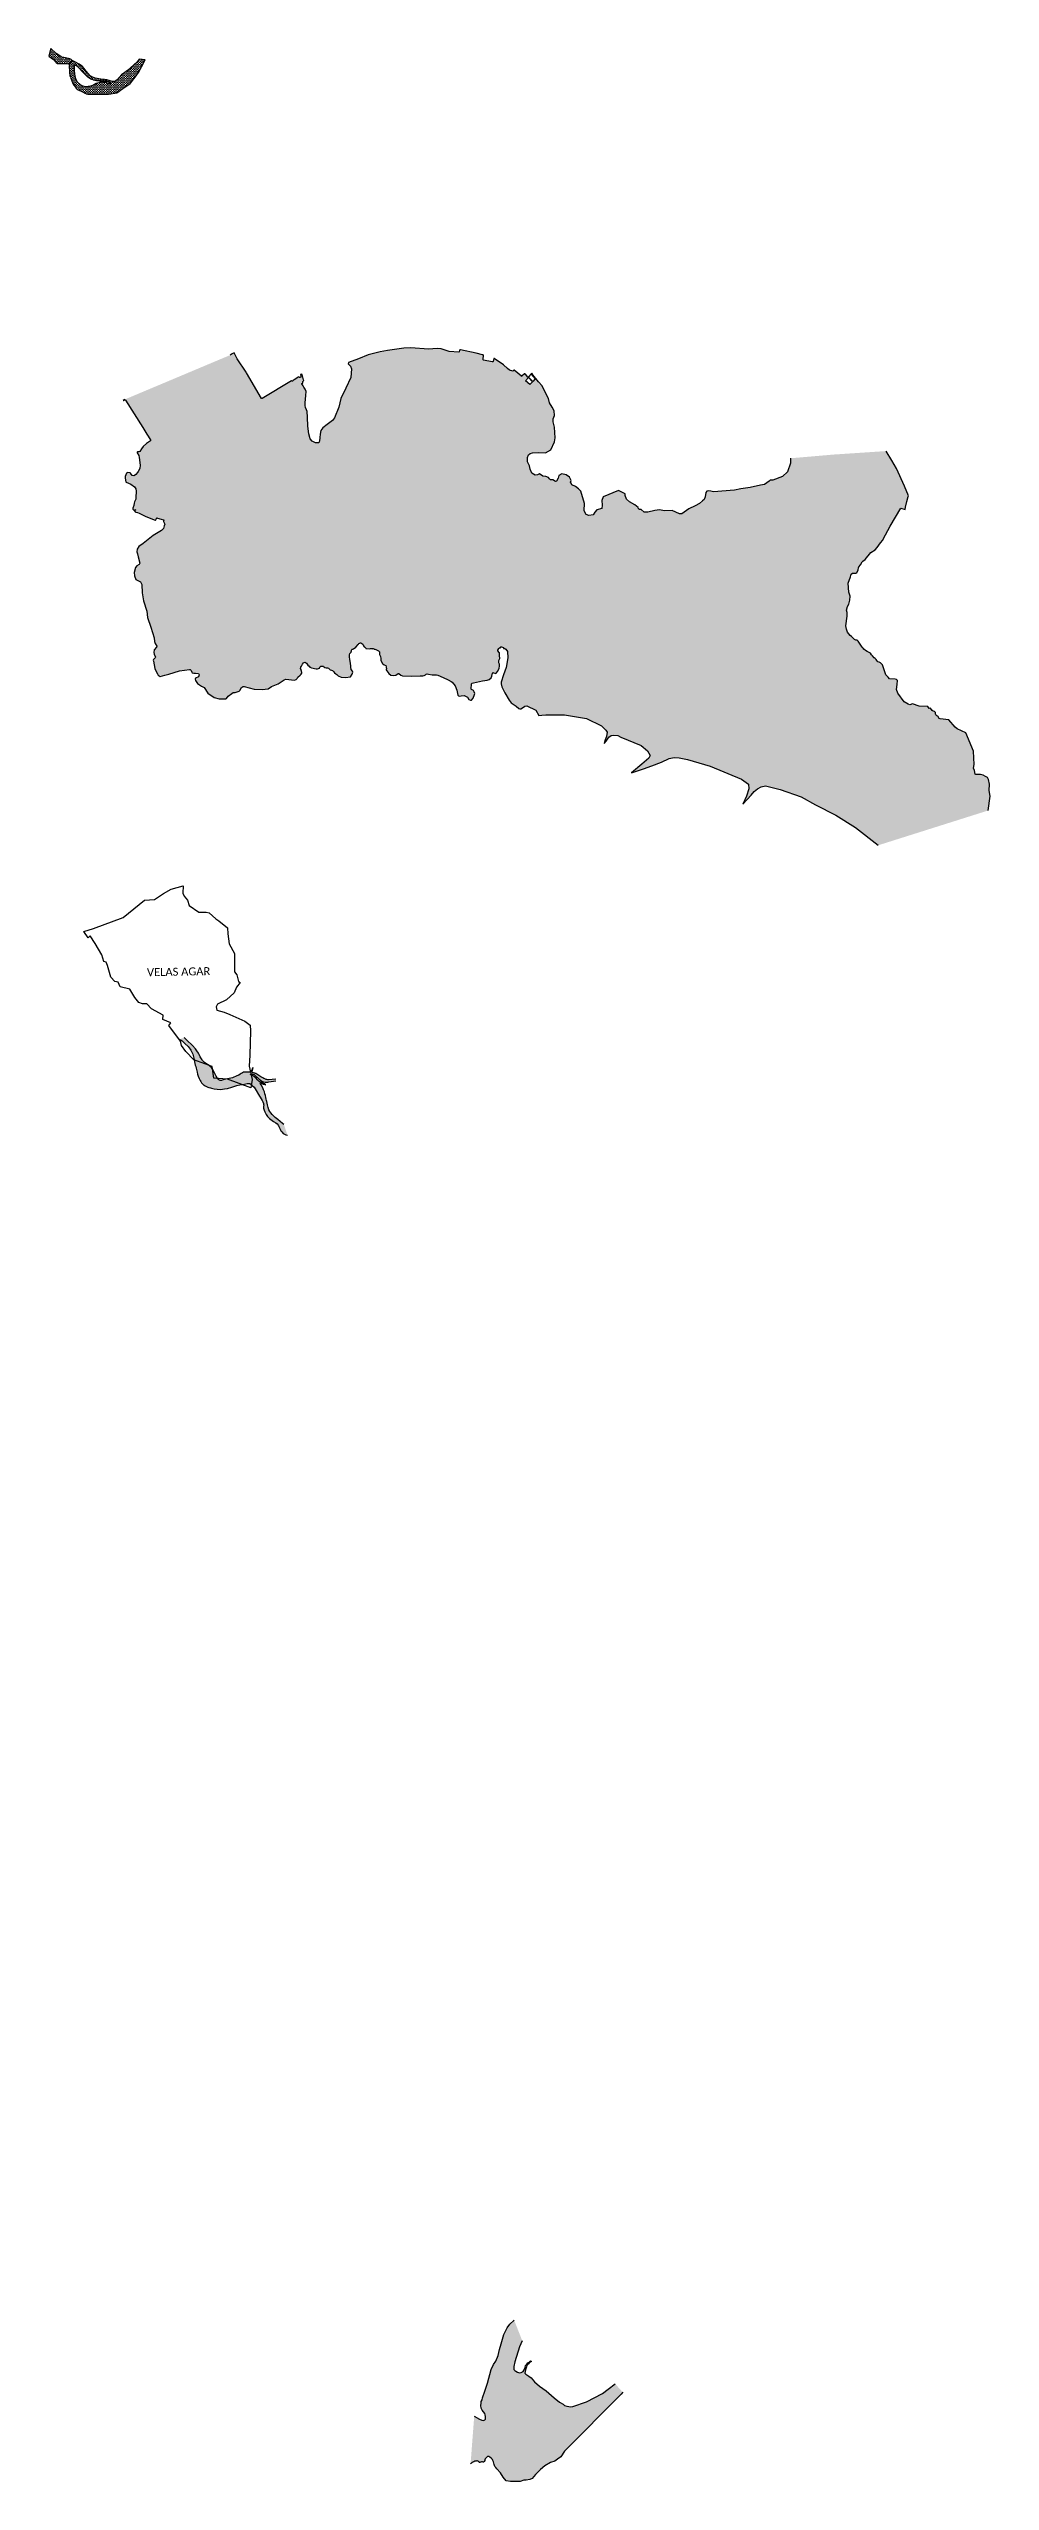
# Model space of a CAD drawing. Header units: metres. Extents: x 276570 to 297026, y 1993853 to 2062444.
# Drawn here: x 284240 to 297026, y 1993853 to 2026914 of the extents above; entities that cross this region are included whole.
import ezdxf

# ---------------------------------------------------------------- set-up
doc = ezdxf.new("R2010")
doc.units = ezdxf.units.M
doc.header["$MEASUREMENT"] = 0
for name, color, linetype in [('CREEK', 132, 'Continuous'), ('village', 3, 'Continuous'), ('VILLAGE NAME', 250, 'Continuous')]:
    doc.layers.add(name, color=color, linetype=linetype)
doc.styles.get("Standard").update_dxf_attribs({"font": 'simplex.shx'})
pattern_1 = [(0, (0, 0), (15.875, 15.875), [15.875, -15.875])]

msp = doc.modelspace()

# ---------------------------------------------------------------- hatches: boundary and pattern name
at = {"layer": 'CREEK'}
h = msp.add_hatch(dxfattribs=at)
h.set_pattern_fill('DASH', color=256, scale=5)
h.set_pattern_definition(pattern_1)
h.paths.add_polyline_path([(284343, 2026847), (284269, 2026914), (284240, 2026813), (284304, 2026766), (284340, 2026726), (284359, 2026713), (284392, 2026713), (284441, 2026713), (284488, 2026713), (284504, 2026709), (284515, 2026706), (284533, 2026726), (284560, 2026753), (284551, 2026761), (284544, 2026768), (284526, 2026775), (284508, 2026781), (284484, 2026785), (284469, 2026788), (284445, 2026792), (284424, 2026796), (284411, 2026803), (284390, 2026815)])
h = msp.add_hatch(dxfattribs=at)
h.set_pattern_fill('DASH', color=256, scale=5)
h.set_pattern_definition(pattern_1)
h.paths.add_polyline_path([(284721, 2026644), (284696, 2026674), (284655, 2026703), (284603, 2026729), (284566, 2026748), (284521, 2026699), (284520, 2026682), (284520, 2026658), (284521, 2026622), (284523, 2026594), (284527, 2026546), (284535, 2026529), (284540, 2026511), (284567, 2026439), (284585, 2026412), (284614, 2026377), (284642, 2026355), (284699, 2026328), (284729, 2026309), (284752, 2026298), (284773, 2026295), (284836, 2026295), (284873, 2026295), (284938, 2026295), (285054, 2026295), (285167, 2026314), (285248, 2026371), (285347, 2026440), (285416, 2026528), (285470, 2026603), (285502, 2026667), (285537, 2026736), (285551, 2026764), (285470, 2026773), (285443, 2026736), (285310, 2026615), (285273, 2026591), (285230, 2026557), (285172, 2026493), (285153, 2026475), (285141, 2026471), (285130, 2026467), (285110, 2026469), (285087, 2026472), (285061, 2026483), (285031, 2026492), (284996, 2026496), (284950, 2026499), (284869, 2026514), (284860, 2026516), (284847, 2026521), (284835, 2026526), (284828, 2026529), (284820, 2026534), (284803, 2026546), (284778, 2026576), (284749, 2026610)])
h.paths.add_polyline_path([(284584, 2026693), (284591, 2026691), (284617, 2026679), (284634, 2026668), (284654, 2026651), (284699, 2026600), (284737, 2026564), (284756, 2026538), (284769, 2026529), (284811, 2026501), (284856, 2026486), (284869, 2026482), (284891, 2026479), (284937, 2026476), (284990, 2026470), (285007, 2026470), (285022, 2026470), (285038, 2026467), (285061, 2026459), (285077, 2026450), (285082, 2026447), (285082, 2026444), (285080, 2026444), (285069, 2026444), (285056, 2026444), (285042, 2026447), (285027, 2026453), (285002, 2026459), (284987, 2026459), (284976, 2026463), (284962, 2026466), (284956, 2026465), (284941, 2026463), (284924, 2026456), (284904, 2026451), (284884, 2026446), (284841, 2026418), (284811, 2026411), (284775, 2026403), (284751, 2026399), (284719, 2026405), (284691, 2026414), (284669, 2026428), (284628, 2026464), (284607, 2026495), (284593, 2026541), (284584, 2026608)], flags=16)
h = msp.add_hatch(dxfattribs=at)
h.set_pattern_fill('DASH', color=256, scale=15)
h.set_pattern_definition([(0, (0, 0), (47.625, 47.625), [47.625, -47.625])])
h.paths.add_polyline_path([(295088, 2019333), (295106, 2019365), (295120, 2019421), (295121, 2019474), (295104, 2019529), (295094, 2019651), (295127, 2019734), (295135, 2019771), (295157, 2019784), (295200, 2019784), (295215, 2019792), (295234, 2019830), (295235, 2019857), (295240, 2019874), (295263, 2019900), (295284, 2019939), (295296, 2019950), (295329, 2019970), (295403, 2020065), (295461, 2020105), (295490, 2020133), (295535, 2020199), (295566, 2020233), (295570, 2020249), (295666, 2020426), (295809, 2020670), (295868, 2020649), (295874, 2020684), (295893, 2020758), (295910, 2020826), (295914, 2020836), (295862, 2020969), (295751, 2021209), (295691, 2021318), (295610, 2021445), (294902, 2021398), (294312, 2021347), (294312, 2021279), (294274, 2021163), (294206, 2021101), (294071, 2021049), (294036, 2021051), (294022, 2021036), (293958, 2020993), (293904, 2020980), (293765, 2020951), (293638, 2020933), (293553, 2020916), (293268, 2020891), (293230, 2020901), (293204, 2020906), (293179, 2020899), (293165, 2020881), (293155, 2020822), (293142, 2020789), (293116, 2020770), (293075, 2020731), (293020, 2020699), (292932, 2020662), (292837, 2020591), (292807, 2020593), (292704, 2020639), (292603, 2020633), (292532, 2020646), (292471, 2020639), (292377, 2020615), (292328, 2020613), (292283, 2020649), (292252, 2020655), (292243, 2020676), (292199, 2020713), (292127, 2020756), (292088, 2020793), (292069, 2020840), (292066, 2020864), (291978, 2020910), (291770, 2020821), (291749, 2020773), (291754, 2020710), (291751, 2020664), (291685, 2020647), (291655, 2020616), (291632, 2020578), (291573, 2020570), (291540, 2020585), (291518, 2020613), (291513, 2020636), (291516, 2020731), (291465, 2020898), (291434, 2020932), (291392, 2020964), (291345, 2020986), (291335, 2021010), (291326, 2021024), (291333, 2021043), (291311, 2021090), (291265, 2021123), (291207, 2021136), (291168, 2021111), (291158, 2021077), (291137, 2021035), (291120, 2021031), (291087, 2021054), (291056, 2021054), (291042, 2021066), (291028, 2021085), (290992, 2021098), (290948, 2021105), (290903, 2021136), (290876, 2021123), (290846, 2021116), (290799, 2021146), (290778, 2021201), (290771, 2021243), (290743, 2021300), (290743, 2021357), (290753, 2021392), (290780, 2021414), (290810, 2021421), (290888, 2021425), (290987, 2021419), (291058, 2021462), (291109, 2021569), (291116, 2021625), (291109, 2021768), (291091, 2021841), (291089, 2021882), (291108, 2021927), (291104, 2021994), (291078, 2022043), (291041, 2022102), (291029, 2022161), (290989, 2022227), (290939, 2022334), (290890, 2022386), (290816, 2022482), (290804, 2022501), (290802, 2022502), (290792, 2022492), (290845, 2022427), (290812, 2022391), (290774, 2022350), (290714, 2022401), (290756, 2022449), (290746, 2022451), (290713, 2022491), (290705, 2022496), (290699, 2022495), (290661, 2022458), (290561, 2022543), (290555, 2022543), (290542, 2022531), (290499, 2022545), (290471, 2022566), (290416, 2022618), (290290, 2022705), (290285, 2022705), (290275, 2022659), (290264, 2022658), (290141, 2022680), (290138, 2022695), (290143, 2022742), (290140, 2022751), (290132, 2022755), (290046, 2022776), (289832, 2022821), (289821, 2022819), (289816, 2022811), (289814, 2022790), (289680, 2022799), (289570, 2022833), (289516, 2022837), (289398, 2022829), (289159, 2022846), (289063, 2022845), (288839, 2022814), (288739, 2022795), (288577, 2022755), (288447, 2022697), (288313, 2022647), (288308, 2022633), (288315, 2022621), (288340, 2022597), (288353, 2022562), (288341, 2022445), (288274, 2022300), (288209, 2022159), (288179, 2022041), (288122, 2021898), (288092, 2021861), (288023, 2021807), (287963, 2021762), (287936, 2021726), (287924, 2021673), (287921, 2021631), (287921, 2021617), (287911, 2021566), (287903, 2021559), (287891, 2021559), (287863, 2021558), (287816, 2021580), (287789, 2021613), (287774, 2021678), (287759, 2021785), (287753, 2021906), (287750, 2021981), (287740, 2022005), (287726, 2022039), (287722, 2022066), (287721, 2022100), (287730, 2022201), (287734, 2022257), (287723, 2022288), (287706, 2022315), (287695, 2022330), (287686, 2022347), (287677, 2022364), (287689, 2022367), (287691, 2022374), (287690, 2022391), (287704, 2022402), (287702, 2022414), (287680, 2022485), (287672, 2022489), (287661, 2022486), (287667, 2022451), (287651, 2022443), (287642, 2022446), (287637, 2022456), (287573, 2022414), (287561, 2022403), (287557, 2022397), (287548, 2022395), (287539, 2022398), (287134, 2022155), (286925, 2022508), (286920, 2022516), (286799, 2022698), (286766, 2022760), (286758, 2022778), (286732, 2022767), (286703, 2022749), (285276, 2022148), (285270, 2022144), (285279, 2022141), (285516, 2021765), (285574, 2021676), (285624, 2021595), (285621, 2021586), (285569, 2021549), (285522, 2021506), (285502, 2021474), (285477, 2021441), (285465, 2021437), (285445, 2021434), (285440, 2021431), (285441, 2021420), (285463, 2021385), (285469, 2021359), (285480, 2021254), (285478, 2021208), (285457, 2021169), (285446, 2021153), (285425, 2021126), (285400, 2021110), (285373, 2021115), (285351, 2021143), (285347, 2021148), (285313, 2021154), (285296, 2021144), (285277, 2021101), (285278, 2021075), (285289, 2021028), (285294, 2021024), (285354, 2020997), (285407, 2020960), (285423, 2020934), (285429, 2020898), (285424, 2020815), (285422, 2020793), (285405, 2020755), (285400, 2020737), (285395, 2020706), (285384, 2020667), (285384, 2020655), (285403, 2020633), (285414, 2020618), (285424, 2020614), (285446, 2020612), (285468, 2020600), (285558, 2020555), (285687, 2020507), (285692, 2020507), (285694, 2020510), (285704, 2020536), (285718, 2020533), (285767, 2020521), (285805, 2020508), (285797, 2020492), (285801, 2020487), (285812, 2020465), (285815, 2020450), (285810, 2020427), (285799, 2020391), (285772, 2020367), (285659, 2020296), (285521, 2020188), (285464, 2020146), (285443, 2020114), (285436, 2020076), (285444, 2020049), (285454, 2020010), (285478, 2019921), (285467, 2019905), (285438, 2019887), (285420, 2019862), (285401, 2019795), (285403, 2019748), (285424, 2019699), (285488, 2019666), (285503, 2019632), (285511, 2019520), (285529, 2019412), (285572, 2019271), (285581, 2019183), (285626, 2019054), (285674, 2018908), (285675, 2018856), (285687, 2018831), (285713, 2018791), (285705, 2018778), (285674, 2018743), (285667, 2018706), (285672, 2018687), (285688, 2018645), (285684, 2018634), (285663, 2018614), (285660, 2018605), (285662, 2018592), (285680, 2018491), (285694, 2018459), (285717, 2018417), (285727, 2018400), (285752, 2018382), (285818, 2018400), (285873, 2018414), (286014, 2018460), (286160, 2018478), (286174, 2018465), (286182, 2018442), (286188, 2018432), (286209, 2018427), (286232, 2018428), (286276, 2018421), (286282, 2018402), (286274, 2018378), (286235, 2018361), (286227, 2018345), (286233, 2018328), (286260, 2018287), (286315, 2018251), (286349, 2018230), (286399, 2018156), (286488, 2018097), (286556, 2018076), (286644, 2018077), (286655, 2018082), (286679, 2018114), (286725, 2018151), (286746, 2018162), (286772, 2018166), (286825, 2018182), (286834, 2018189), (286857, 2018231), (286875, 2018245), (286892, 2018244), (287030, 2018210), (287138, 2018203), (287222, 2018216), (287267, 2018247), (287354, 2018284), (287437, 2018336), (287459, 2018345), (287579, 2018333), (287602, 2018342), (287611, 2018352), (287612, 2018356), (287623, 2018374), (287654, 2018399), (287666, 2018412), (287676, 2018427), (287677, 2018437), (287674, 2018457), (287670, 2018465), (287666, 2018475), (287658, 2018489), (287664, 2018507), (287673, 2018524), (287686, 2018548), (287698, 2018567), (287710, 2018574), (287725, 2018576), (287741, 2018562), (287749, 2018549), (287760, 2018534), (287775, 2018520), (287787, 2018510), (287808, 2018500), (287831, 2018494), (287851, 2018489), (287870, 2018487), (287888, 2018487), (287916, 2018493), (287928, 2018519), (287948, 2018524), (287970, 2018522), (287977, 2018511), (287989, 2018504), (288009, 2018501), (288034, 2018497), (288047, 2018487), (288052, 2018482), (288061, 2018474), (288079, 2018468), (288094, 2018464), (288111, 2018447), (288120, 2018433), (288139, 2018418), (288153, 2018408), (288166, 2018396), (288170, 2018390), (288211, 2018374), (288269, 2018370), (288337, 2018378), (288362, 2018411), (288368, 2018442), (288364, 2018455), (288346, 2018478), (288343, 2018509), (288343, 2018527), (288332, 2018591), (288331, 2018614), (288325, 2018650), (288326, 2018662), (288326, 2018677), (288331, 2018694), (288338, 2018702), (288347, 2018711), (288347, 2018712), (288349, 2018720), (288350, 2018728), (288351, 2018745), (288360, 2018751), (288378, 2018756), (288410, 2018782), (288443, 2018816), (288452, 2018830), (288464, 2018836), (288467, 2018836), (288472, 2018840), (288493, 2018832), (288505, 2018820), (288512, 2018807), (288516, 2018797), (288523, 2018785), (288533, 2018781), (288550, 2018763), (288594, 2018756), (288610, 2018760), (288647, 2018761), (288661, 2018755), (288669, 2018754), (288682, 2018747), (288683, 2018747), (288684, 2018747), (288698, 2018740), (288720, 2018729), (288733, 2018713), (288733, 2018693), (288732, 2018680), (288744, 2018654), (288748, 2018628), (288748, 2018614), (288750, 2018606), (288751, 2018602), (288766, 2018563), (288775, 2018555), (288796, 2018542), (288816, 2018531), (288824, 2018512), (288827, 2018481), (288820, 2018477), (288860, 2018422), (288886, 2018398), (288924, 2018394), (288955, 2018399), (288985, 2018421), (288996, 2018422), (289023, 2018400), (289044, 2018391), (289165, 2018385), (289285, 2018391), (289322, 2018392), (289339, 2018396), (289355, 2018405), (289372, 2018417), (289398, 2018415), (289449, 2018403), (289462, 2018403), (289508, 2018405), (289525, 2018399), (289595, 2018367), (289663, 2018336), (289707, 2018314), (289718, 2018305), (289761, 2018254), (289780, 2018195), (289796, 2018126), (289805, 2018118), (289817, 2018114), (289842, 2018119), (289881, 2018124), (289901, 2018116), (289928, 2018099), (289943, 2018068), (289969, 2018059), (289981, 2018062), (290005, 2018088), (290020, 2018135), (290025, 2018151), (290018, 2018173), (290008, 2018193), (289981, 2018203), (289976, 2018211), (289981, 2018283), (289988, 2018289), (290007, 2018294), (290131, 2018321), (290192, 2018333), (290222, 2018341), (290247, 2018365), (290259, 2018384), (290270, 2018434), (290282, 2018433), (290311, 2018423), (290318, 2018426), (290339, 2018455), (290359, 2018497), (290363, 2018520), (290363, 2018548), (290354, 2018567), (290352, 2018582), (290354, 2018601), (290368, 2018627), (290367, 2018635), (290361, 2018660), (290360, 2018702), (290359, 2018706), (290339, 2018729), (290337, 2018741), (290359, 2018770), (290375, 2018771), (290377, 2018786), (290388, 2018784), (290417, 2018774), (290417, 2018761), (290420, 2018760), (290432, 2018760), (290446, 2018753), (290469, 2018721), (290473, 2018635), (290453, 2018503), (290415, 2018403), (290386, 2018306), (290384, 2018280), (290391, 2018240), (290433, 2018158), (290491, 2018058), (290519, 2018025), (290587, 2017980), (290622, 2017946), (290637, 2017940), (290653, 2017943), (290673, 2017957), (290704, 2017980), (290731, 2017982), (290854, 2017926), (290897, 2017853), (290935, 2017856), (290990, 2017862), (291246, 2017860), (291543, 2017810), (291746, 2017709), (291805, 2017654), (291824, 2017627), (291815, 2017567), (291796, 2017519), (291781, 2017473), (291812, 2017504), (291845, 2017556), (291878, 2017579), (291905, 2017583), (291968, 2017578), (292009, 2017555), (292287, 2017444), (292371, 2017371), (292406, 2017307), (292390, 2017270), (292294, 2017189), (292153, 2017074), (292319, 2017125), (292432, 2017169), (292560, 2017218), (292667, 2017269), (292731, 2017281), (292800, 2017276), (292915, 2017252), (293221, 2017161), (293649, 2016987), (293742, 2016918), (293745, 2016853), (293716, 2016756), (293664, 2016646), (293780, 2016769), (293818, 2016817), (293863, 2016854), (293914, 2016884), (293973, 2016896), (294174, 2016846), (294459, 2016746), (294653, 2016637), (294927, 2016495), (295195, 2016330), (295505, 2016088), (296999, 2016561), (297026, 2016757), (297012, 2016833), (297016, 2016919), (297002, 2016983), (296988, 2017011), (296963, 2017022), (296928, 2017040), (296894, 2017048), (296829, 2017048), (296819, 2017054), (296813, 2017106), (296798, 2017137), (296808, 2017185), (296796, 2017368), (296693, 2017617), (296574, 2017672), (296548, 2017694), (296465, 2017793), (296346, 2017804), (296330, 2017811), (296314, 2017841), (296298, 2017847), (296287, 2017859), (296281, 2017874), (296282, 2017891), (296269, 2017907), (296250, 2017910), (296236, 2017920), (296216, 2017950), (296198, 2017946), (296186, 2017958), (296179, 2017973), (296058, 2017979), (295969, 2018008), (295935, 2017997), (295910, 2018006), (295856, 2018038), (295771, 2018155), (295754, 2018207), (295762, 2018271), (295765, 2018327), (295751, 2018339), (295733, 2018345), (295656, 2018349), (295638, 2018371), (295609, 2018405), (295561, 2018540), (295533, 2018566), (295518, 2018576), (295499, 2018579), (295487, 2018598), (295474, 2018612), (295464, 2018626), (295449, 2018635), (295426, 2018661), (295411, 2018676), (295398, 2018698), (295356, 2018723), (295333, 2018735), (295309, 2018753), (295299, 2018766), (295284, 2018781), (295268, 2018806), (295240, 2018848), (295231, 2018863), (295218, 2018875), (295201, 2018877), (295184, 2018884), (295158, 2018906), (295155, 2018913), (295140, 2018927), (295121, 2018939), (295086, 2018984), (295072, 2019024), (295065, 2019070), (295083, 2019201), (295082, 2019251), (295075, 2019285)])
h.paths.add_polyline_path([(285411, 2020643), (285411, 2020645), (285420, 2020645), (285421, 2020643)], flags=16)
h.paths.add_polyline_path([(289570, 2019844), (290128, 2019844), (290128, 2019965), (289570, 2019965)], flags=24)
h = msp.add_hatch(dxfattribs=at)
h.set_pattern_fill('DASH', color=256)
h.set_pattern_definition([(0, (0, 0), (3.175, 3.175), [3.175, -3.175])])
h.paths.add_polyline_path([(286897, 2012842), (286935, 2012848), (286970, 2012848), (286991, 2012838), (287005, 2012824), (287030, 2012801), (287058, 2012753), (287089, 2012701), (287125, 2012641), (287138, 2012620), (287146, 2012599), (287155, 2012578), (287157, 2012573), (287159, 2012567), (287160, 2012560), (287160, 2012552), (287158, 2012543), (287155, 2012534), (287156, 2012525), (287158, 2012515), (287163, 2012501), (287167, 2012488), (287175, 2012464), (287184, 2012446), (287195, 2012428), (287212, 2012402), (287236, 2012374), (287291, 2012334), (287325, 2012315), (287343, 2012300), (287354, 2012286), (287360, 2012279), (287366, 2012266), (287374, 2012246), (287381, 2012231), (287390, 2012208), (287405, 2012192), (287423, 2012172), (287443, 2012163), (287462, 2012154), (287481, 2012148), (287434, 2012294), (287415, 2012307), (287350, 2012360), (287317, 2012388), (287291, 2012413), (287274, 2012429), (287256, 2012450), (287242, 2012470), (287230, 2012494), (287218, 2012524), (287211, 2012560), (287206, 2012584), (287202, 2012604), (287199, 2012619), (287194, 2012638), (287188, 2012662), (287182, 2012685), (287177, 2012708), (287171, 2012736), (287159, 2012764), (287148, 2012792), (287125, 2012832), (287115, 2012846), (287112, 2012853), (287110, 2012858), (287111, 2012859), (287112, 2012859), (287116, 2012859), (287119, 2012858), (287129, 2012854), (287133, 2012852), (287143, 2012846), (287148, 2012845), (287154, 2012843), (287159, 2012842), (287163, 2012842), (287164, 2012842), (287166, 2012842), (287167, 2012842), (287169, 2012841), (287171, 2012841), (287175, 2012838), (287180, 2012834), (287182, 2012832), (287183, 2012831), (287185, 2012833), (287184, 2012835), (287180, 2012839), (287175, 2012844), (287171, 2012846), (287169, 2012846), (287167, 2012846), (287165, 2012846), (287164, 2012845), (287161, 2012845), (287159, 2012846), (287152, 2012849), (287143, 2012853), (287138, 2012856), (287132, 2012860), (287130, 2012862), (287129, 2012863), (287130, 2012864), (287134, 2012865), (287141, 2012865), (287149, 2012865), (287153, 2012866), (287155, 2012867), (287156, 2012868), (287158, 2012871), (287159, 2012872), (287161, 2012873), (287179, 2012870), (287198, 2012868), (287215, 2012869), (287231, 2012872), (287259, 2012877), (287324, 2012887), (287322, 2012911), (287273, 2012904), (287226, 2012901), (287216, 2012900), (287204, 2012903), (287191, 2012906), (287176, 2012912), (287161, 2012920), (287146, 2012928), (287120, 2012943), (287079, 2012970), (287064, 2012979), (287054, 2012984), (287047, 2012988), (287040, 2012991), (287031, 2012992), (287020, 2012993), (287011, 2012997), (287007, 2012999), (287005, 2013002), (287005, 2013004), (287005, 2013009), (287017, 2013067), (287008, 2013069), (287003, 2013043), (286990, 2013013), (286985, 2013007), (286977, 2013003), (286968, 2013002), (286955, 2013004), (286936, 2013006), (286911, 2013006), (286885, 2013002), (286870, 2012994), (286855, 2012985), (286841, 2012976), (286821, 2012963), (286796, 2012953), (286734, 2012927), (286644, 2012908), (286611, 2012898), (286587, 2012893), (286567, 2012893), (286552, 2012900), (286535, 2012915), (286512, 2012949), (286494, 2012984), (286477, 2013024), (286461, 2013055), (286447, 2013072), (286433, 2013083), (286421, 2013093), (286395, 2013109), (286372, 2013122), (286357, 2013136), (286342, 2013151), (286330, 2013164), (286325, 2013170), (286295, 2013214), (286285, 2013243), (286276, 2013262), (286267, 2013275), (286262, 2013282), (286235, 2013321), (286191, 2013365), (286117, 2013440), (286078, 2013474), (286015, 2013449), (286030, 2013444), (286051, 2013431), (286088, 2013395), (286132, 2013353), (286160, 2013315), (286170, 2013301), (286181, 2013284), (286189, 2013268), (286194, 2013258), (286197, 2013249), (286203, 2013229), (286208, 2013214), (286212, 2013196), (286215, 2013177), (286222, 2013145), (286226, 2013121), (286231, 2013101), (286236, 2013079), (286241, 2013057), (286245, 2013041), (286254, 2013006), (286262, 2012975), (286270, 2012952), (286284, 2012920), (286297, 2012892), (286305, 2012876), (286316, 2012859), (286322, 2012851), (286329, 2012844), (286337, 2012837), (286343, 2012831), (286350, 2012828), (286363, 2012820), (286383, 2012808), (286402, 2012802), (286416, 2012798), (286438, 2012791), (286450, 2012787), (286486, 2012779), (286529, 2012774), (286573, 2012769), (286625, 2012777), (286670, 2012783), (286728, 2012799), (286796, 2012821), (286836, 2012832)])
h.paths.add_polyline_path([(286982, 2012973), (286982, 2012976), (286985, 2012979), (286990, 2012981), (286996, 2012981), (287013, 2012977), (287030, 2012971), (287044, 2012959), (287056, 2012947), (287075, 2012931), (287100, 2012910), (287115, 2012897), (287144, 2012877), (287146, 2012876), (287148, 2012874), (287148, 2012872), (287148, 2012871), (287147, 2012870), (287146, 2012869), (287145, 2012869), (287142, 2012868), (287136, 2012868), (287127, 2012868), (287114, 2012869), (287107, 2012872), (287100, 2012876), (287082, 2012895), (287048, 2012931), (287040, 2012936), (287033, 2012942), (287020, 2012950), (287008, 2012958), (286991, 2012966), (286983, 2012970)], flags=16)
h = msp.add_hatch(dxfattribs=at)
h.set_pattern_fill('DASH', color=256, scale=5)
h.set_pattern_definition(pattern_1)
h.paths.add_polyline_path([(292014, 1995036), (292035, 1995064), (291932, 1995178), (291837, 1995106), (291761, 1995048), (291541, 1994935), (291358, 1994872), (291331, 1994865), (291275, 1994873), (291245, 1994886), (291224, 1994900), (291177, 1994928), (291105, 1994988), (290995, 1995082), (290904, 1995147), (290837, 1995206), (290791, 1995260), (290759, 1995282), (290746, 1995290), (290719, 1995308), (290705, 1995324), (290715, 1995370), (290728, 1995408), (290734, 1995426), (290746, 1995442), (290762, 1995456), (290771, 1995466), (290777, 1995473), (290788, 1995479), (290795, 1995482), (290783, 1995489), (290762, 1995473), (290747, 1995462), (290731, 1995444), (290716, 1995427), (290708, 1995402), (290696, 1995367), (290684, 1995348), (290666, 1995338), (290655, 1995330), (290633, 1995327), (290604, 1995336), (290582, 1995349), (290568, 1995360), (290557, 1995373), (290556, 1995380), (290554, 1995391), (290556, 1995414), (290568, 1995475), (290634, 1995679), (290671, 1995762), (290560, 1996045), (290501, 1995989), (290465, 1995940), (290418, 1995847), (290383, 1995724), (290360, 1995647), (290343, 1995562), (290311, 1995486), (290278, 1995440), (290249, 1995372), (290199, 1995188), (290162, 1995078), (290131, 1994987), (290126, 1994963), (290114, 1994940), (290114, 1994916), (290107, 1994883), (290113, 1994846), (290124, 1994822), (290160, 1994773), (290167, 1994759), (290172, 1994735), (290172, 1994711), (290170, 1994696), (290160, 1994687), (290146, 1994682), (290121, 1994686), (290090, 1994697), (290018, 1994738), (289969, 1994093), (289980, 1994100), (289990, 1994107), (290001, 1994114), (290013, 1994120), (290026, 1994125), (290036, 1994128), (290044, 1994129), (290052, 1994130), (290060, 1994130), (290069, 1994126), (290080, 1994119), (290086, 1994113), (290091, 1994110), (290096, 1994110), (290104, 1994113), (290109, 1994114), (290119, 1994117), (290124, 1994117), (290131, 1994116), (290138, 1994114), (290144, 1994115), (290150, 1994117), (290152, 1994121), (290160, 1994137), (290162, 1994147), (290166, 1994157), (290171, 1994163), (290175, 1994167), (290180, 1994170), (290187, 1994176), (290194, 1994188), (290199, 1994191), (290205, 1994191), (290218, 1994190), (290231, 1994183), (290254, 1994162), (290266, 1994151), (290271, 1994138), (290278, 1994119), (290290, 1994083), (290300, 1994055), (290310, 1994040), (290327, 1994025), (290374, 1993969), (290411, 1993910), (290453, 1993860), (290509, 1993853), (290580, 1993853), (290640, 1993853), (290692, 1993870), (290725, 1993870), (290773, 1993879), (290804, 1993893), (290848, 1993946), (290919, 1994012), (290975, 1994064), (291055, 1994110), (291115, 1994129), (291148, 1994153), (291196, 1994188), (291244, 1994263)])

# ---------------------------------------------------------------- linework, layer by layer
at = {"layer": 'CREEK', "flags": 128}
for points in [[(284240, 2026813), (284304, 2026766), (284340, 2026726), (284359, 2026713), (284392, 2026713), (284441, 2026713), (284488, 2026713), (284504, 2026709), (284515, 2026706), (284533, 2026726), (284560, 2026753), (284551, 2026761), (284544, 2026768), (284526, 2026775), (284508, 2026781), (284484, 2026785), (284469, 2026788), (284445, 2026792), (284424, 2026796), (284411, 2026803), (284390, 2026815), (284343, 2026847), (284269, 2026914)], [(284566, 2026748), (284521, 2026699), (284520, 2026682), (284520, 2026658), (284521, 2026622), (284523, 2026594), (284527, 2026546), (284535, 2026529), (284540, 2026511), (284567, 2026439), (284585, 2026412), (284614, 2026377), (284642, 2026355), (284699, 2026328), (284729, 2026309), (284752, 2026298), (284773, 2026295), (284836, 2026295), (284873, 2026295), (284938, 2026295), (285054, 2026295), (285167, 2026314), (285248, 2026371), (285347, 2026440), (285416, 2026528), (285470, 2026603), (285502, 2026667), (285537, 2026736), (285551, 2026764), (285470, 2026773), (285443, 2026736), (285310, 2026615), (285273, 2026591), (285230, 2026557), (285172, 2026493), (285153, 2026475), (285141, 2026471), (285130, 2026467), (285110, 2026469), (285087, 2026472), (285061, 2026483), (285031, 2026492), (284996, 2026496), (284950, 2026499), (284869, 2026514), (284860, 2026516), (284847, 2026521), (284835, 2026526), (284828, 2026529), (284820, 2026534), (284803, 2026546), (284778, 2026576), (284749, 2026610), (284721, 2026644), (284696, 2026674), (284655, 2026703), (284603, 2026729)], [(284584, 2026693), (284584, 2026608), (284593, 2026541), (284607, 2026495), (284628, 2026464), (284669, 2026428), (284691, 2026414), (284719, 2026405), (284751, 2026399), (284775, 2026403), (284811, 2026411), (284841, 2026418), (284884, 2026446), (284904, 2026451), (284924, 2026456), (284941, 2026463), (284956, 2026465), (284962, 2026466), (284976, 2026463), (284987, 2026459), (285002, 2026459), (285027, 2026453), (285042, 2026447), (285056, 2026444), (285069, 2026444), (285080, 2026444), (285082, 2026444), (285082, 2026447), (285077, 2026450), (285061, 2026459), (285038, 2026467), (285022, 2026470), (285007, 2026470), (284990, 2026470), (284937, 2026476), (284891, 2026479), (284869, 2026482), (284856, 2026486), (284811, 2026501), (284769, 2026529), (284756, 2026538), (284737, 2026564), (284699, 2026600), (284654, 2026651), (284634, 2026668), (284617, 2026679), (284591, 2026691)], [(287048, 2012931), (287040, 2012936), (287033, 2012942), (287020, 2012950), (287008, 2012958), (286991, 2012966), (286983, 2012970), (286982, 2012973), (286982, 2012976), (286985, 2012979), (286990, 2012981), (286996, 2012981), (287013, 2012977), (287030, 2012971), (287044, 2012959), (287056, 2012947), (287075, 2012931), (287100, 2012910), (287115, 2012897), (287144, 2012877), (287144, 2012877), (287146, 2012876), (287148, 2012874), (287148, 2012872), (287148, 2012871), (287147, 2012870), (287146, 2012869), (287145, 2012869), (287142, 2012868), (287136, 2012868), (287127, 2012868), (287114, 2012869), (287107, 2012872), (287100, 2012876), (287100, 2012876), (287082, 2012895)]]:
    msp.add_lwpolyline(points, close=True, dxfattribs=at)
for points in [[(284543, 2026736), (284533, 2026726)], [(286015, 2013449), (286030, 2013444), (286051, 2013431), (286088, 2013395), (286132, 2013353), (286160, 2013315), (286170, 2013301), (286181, 2013284), (286189, 2013268), (286194, 2013258), (286197, 2013249), (286203, 2013229), (286208, 2013214), (286212, 2013196), (286215, 2013177), (286222, 2013145), (286226, 2013121), (286231, 2013101), (286236, 2013079), (286241, 2013057), (286245, 2013041), (286254, 2013006), (286262, 2012975), (286270, 2012952), (286284, 2012920), (286297, 2012892), (286305, 2012876), (286316, 2012859), (286322, 2012851), (286329, 2012844), (286337, 2012837), (286343, 2012831), (286350, 2012828), (286363, 2012820), (286383, 2012808), (286402, 2012802), (286416, 2012798), (286438, 2012791), (286450, 2012787), (286486, 2012779), (286529, 2012774), (286573, 2012769), (286625, 2012777), (286670, 2012783), (286728, 2012799), (286796, 2012821), (286836, 2012832), (286897, 2012842), (286935, 2012848), (286970, 2012848), (286991, 2012838), (287005, 2012824), (287030, 2012801), (287058, 2012753), (287089, 2012701), (287125, 2012641), (287138, 2012620), (287146, 2012599), (287155, 2012578), (287157, 2012573), (287159, 2012567), (287160, 2012560), (287160, 2012552), (287158, 2012543), (287155, 2012534), (287156, 2012525), (287158, 2012515), (287163, 2012501), (287167, 2012488), (287175, 2012464), (287184, 2012446), (287195, 2012428), (287212, 2012402), (287236, 2012374), (287291, 2012334), (287325, 2012315), (287343, 2012300), (287354, 2012286), (287360, 2012279), (287366, 2012266), (287374, 2012246), (287381, 2012231), (287390, 2012208), (287405, 2012192), (287423, 2012172), (287443, 2012163), (287462, 2012154), (287481, 2012148)], [(287008, 2013069), (287008, 2013069), (287003, 2013043), (286990, 2013013), (286985, 2013007), (286977, 2013003), (286968, 2013002), (286955, 2013004), (286936, 2013006), (286911, 2013006), (286885, 2013002), (286870, 2012994), (286855, 2012985), (286841, 2012976), (286821, 2012963), (286796, 2012953), (286734, 2012927), (286644, 2012908), (286611, 2012898), (286587, 2012893), (286567, 2012893), (286552, 2012900), (286535, 2012915), (286512, 2012949), (286494, 2012984), (286477, 2013024), (286461, 2013055), (286447, 2013072), (286433, 2013083), (286421, 2013093), (286395, 2013109), (286372, 2013122), (286357, 2013136), (286342, 2013151), (286330, 2013164), (286325, 2013170), (286295, 2013214), (286285, 2013243), (286276, 2013262), (286267, 2013275), (286262, 2013282), (286235, 2013321), (286191, 2013365), (286117, 2013440), (286078, 2013474)], [(287322, 2012911), (287273, 2012904), (287226, 2012901), (287216, 2012900), (287204, 2012903), (287191, 2012906), (287176, 2012912), (287161, 2012920), (287146, 2012928), (287120, 2012943), (287079, 2012970), (287064, 2012979), (287054, 2012984), (287047, 2012988), (287040, 2012991), (287031, 2012992), (287020, 2012993), (287011, 2012997), (287007, 2012999), (287005, 2013002), (287005, 2013004), (287005, 2013009), (287017, 2013067)], [(287171, 2012736), (287159, 2012764), (287148, 2012792), (287125, 2012832), (287115, 2012846), (287112, 2012853), (287110, 2012857), (287110, 2012858), (287111, 2012859), (287112, 2012859), (287116, 2012859), (287119, 2012858), (287129, 2012854), (287133, 2012852), (287143, 2012846), (287148, 2012845), (287154, 2012843), (287159, 2012842), (287163, 2012842), (287164, 2012842), (287166, 2012842), (287167, 2012842), (287169, 2012841), (287171, 2012841), (287175, 2012838), (287180, 2012834), (287182, 2012832), (287183, 2012831)], [(287185, 2012833), (287184, 2012835), (287180, 2012839), (287175, 2012844), (287171, 2012846), (287169, 2012846), (287167, 2012846), (287165, 2012846), (287164, 2012845), (287161, 2012845), (287159, 2012846), (287152, 2012849), (287143, 2012853), (287138, 2012856), (287132, 2012860), (287130, 2012862), (287129, 2012863), (287129, 2012863), (287129, 2012864), (287130, 2012864), (287134, 2012865), (287141, 2012865), (287149, 2012865), (287153, 2012866), (287155, 2012867), (287156, 2012868), (287158, 2012871), (287159, 2012872), (287161, 2012873), (287179, 2012870), (287198, 2012868), (287215, 2012869), (287231, 2012872), (287259, 2012877), (287324, 2012887)], [(287434, 2012294), (287415, 2012307), (287350, 2012360), (287317, 2012388), (287291, 2012413), (287274, 2012429), (287256, 2012450), (287242, 2012470), (287230, 2012494), (287218, 2012524), (287211, 2012560), (287206, 2012584), (287202, 2012604), (287199, 2012619), (287194, 2012638), (287188, 2012662), (287182, 2012685), (287177, 2012708), (287171, 2012736)], [(290018, 1994738), (290090, 1994697), (290121, 1994686), (290146, 1994682), (290160, 1994687), (290170, 1994696), (290172, 1994711), (290172, 1994735), (290167, 1994759), (290160, 1994773), (290124, 1994822), (290113, 1994846), (290107, 1994883), (290114, 1994916), (290114, 1994940), (290126, 1994963), (290131, 1994987), (290162, 1995078), (290199, 1995188), (290249, 1995372), (290278, 1995440), (290311, 1995486), (290343, 1995562), (290360, 1995647), (290383, 1995724), (290418, 1995847), (290465, 1995940), (290501, 1995989), (290560, 1996045)], [(290671, 1995762), (290634, 1995679), (290568, 1995475), (290556, 1995414), (290554, 1995391), (290556, 1995380), (290557, 1995373), (290568, 1995360), (290582, 1995349), (290604, 1995336), (290633, 1995327), (290655, 1995330), (290666, 1995338), (290684, 1995348), (290696, 1995367), (290708, 1995402), (290716, 1995427), (290731, 1995444), (290747, 1995462), (290762, 1995473), (290783, 1995489), (290795, 1995482), (290788, 1995479), (290777, 1995473), (290771, 1995466), (290762, 1995456), (290746, 1995442), (290734, 1995426), (290728, 1995408), (290715, 1995370), (290705, 1995324), (290719, 1995308), (290746, 1995290), (290759, 1995282), (290791, 1995260), (290837, 1995206), (290904, 1995147), (290995, 1995082), (291105, 1994988), (291177, 1994928), (291224, 1994900), (291245, 1994886), (291275, 1994873), (291331, 1994865), (291358, 1994872), (291541, 1994935), (291761, 1995048), (291837, 1995106), (291932, 1995178)], [(292035, 1995064), (292014, 1995036), (291244, 1994263), (291196, 1994188), (291148, 1994153), (291115, 1994129), (291055, 1994110), (290975, 1994064), (290919, 1994012), (290848, 1993946), (290804, 1993893), (290773, 1993879), (290725, 1993870), (290692, 1993870), (290640, 1993853), (290580, 1993853), (290509, 1993853), (290453, 1993860), (290411, 1993910), (290374, 1993969), (290327, 1994025), (290310, 1994040), (290300, 1994055), (290290, 1994083), (290278, 1994119), (290271, 1994138), (290266, 1994151), (290254, 1994162), (290231, 1994183), (290218, 1994190), (290205, 1994191), (290199, 1994191), (290194, 1994188), (290187, 1994176), (290180, 1994170), (290175, 1994167), (290171, 1994163), (290166, 1994157), (290162, 1994147), (290160, 1994137), (290152, 1994121), (290150, 1994117), (290144, 1994115), (290138, 1994114), (290131, 1994116), (290124, 1994117), (290119, 1994117), (290109, 1994114), (290104, 1994113), (290096, 1994110), (290091, 1994110), (290086, 1994113), (290080, 1994119), (290069, 1994126), (290060, 1994130), (290052, 1994130), (290044, 1994129), (290036, 1994128), (290026, 1994125), (290013, 1994120), (290001, 1994114), (289990, 1994107), (289980, 1994100), (289969, 1994093)]]:
    msp.add_lwpolyline(points, dxfattribs=at)
at = {"layer": 'CREEK'}
for points in [[(294312, 2021347), (294312, 2021279), (294274, 2021163), (294206, 2021101), (294071, 2021049), (294036, 2021051), (294022, 2021036), (293958, 2020993), (293904, 2020980), (293765, 2020951), (293638, 2020933), (293553, 2020916), (293268, 2020891), (293230, 2020901), (293204, 2020906), (293179, 2020899), (293165, 2020881), (293155, 2020822), (293142, 2020789), (293116, 2020770), (293075, 2020731), (293020, 2020699), (292932, 2020662), (292837, 2020591), (292807, 2020593), (292704, 2020639), (292603, 2020633), (292532, 2020646), (292471, 2020639), (292377, 2020615), (292328, 2020613), (292283, 2020649), (292263, 2020653), (292250, 2020660), (292243, 2020676), (292199, 2020713), (292127, 2020756), (292088, 2020793), (292069, 2020840), (292066, 2020864), (291978, 2020910), (291770, 2020821), (291749, 2020773), (291754, 2020710), (291751, 2020664), (291685, 2020647), (291655, 2020616), (291632, 2020578), (291573, 2020570), (291540, 2020585), (291518, 2020613), (291513, 2020636), (291516, 2020731), (291465, 2020898), (291434, 2020932), (291392, 2020964), (291345, 2020986), (291335, 2021010), (291326, 2021024), (291333, 2021043), (291311, 2021090), (291265, 2021123), (291207, 2021136), (291168, 2021111), (291158, 2021077), (291137, 2021035), (291120, 2021031), (291087, 2021054), (291056, 2021054), (291042, 2021066), (291028, 2021085), (290992, 2021098), (290948, 2021105), (290903, 2021136), (290876, 2021123), (290846, 2021116), (290799, 2021146), (290778, 2021201), (290771, 2021243), (290743, 2021300), (290743, 2021357), (290753, 2021392), (290780, 2021414), (290810, 2021421), (290888, 2021425), (290987, 2021419), (291058, 2021462), (291109, 2021569), (291116, 2021625), (291109, 2021768), (291091, 2021841), (291089, 2021882), (291108, 2021927), (291104, 2021994), (291078, 2022043), (291041, 2022102), (291029, 2022161), (290989, 2022227), (290939, 2022334), (290890, 2022386), (290816, 2022482), (290804, 2022501), (290802, 2022502), (290756, 2022452), (290752, 2022450), (290746, 2022451), (290713, 2022491), (290705, 2022496), (290699, 2022495), (290669, 2022466), (290662, 2022460), (290658, 2022461), (290561, 2022543), (290555, 2022543), (290542, 2022531), (290499, 2022545), (290471, 2022566), (290416, 2022618), (290290, 2022705), (290285, 2022705), (290276, 2022664), (290270, 2022659), (290264, 2022658), (290145, 2022679), (290141, 2022684), (290138, 2022695), (290143, 2022742), (290140, 2022751), (290132, 2022755), (290046, 2022776), (289832, 2022821), (289821, 2022819), (289816, 2022811), (289814, 2022795), (289809, 2022790), (289680, 2022799), (289570, 2022833), (289516, 2022837), (289398, 2022829), (289159, 2022846), (289063, 2022845), (288839, 2022814), (288739, 2022795), (288577, 2022755), (288447, 2022697), (288313, 2022647), (288308, 2022633), (288315, 2022621), (288340, 2022597), (288353, 2022562), (288341, 2022445), (288274, 2022300), (288209, 2022159), (288179, 2022041), (288122, 2021898), (288092, 2021861), (288023, 2021807), (287963, 2021762), (287936, 2021726), (287924, 2021673), (287921, 2021631), (287921, 2021617), (287911, 2021566), (287903, 2021559), (287891, 2021559), (287863, 2021558), (287816, 2021580), (287789, 2021613), (287774, 2021678), (287759, 2021785), (287753, 2021906), (287750, 2021981), (287740, 2022005), (287726, 2022039), (287722, 2022066), (287721, 2022100), (287730, 2022201), (287734, 2022257), (287723, 2022288), (287706, 2022315), (287695, 2022330), (287686, 2022347), (287678, 2022361), (287679, 2022364), (287689, 2022367), (287691, 2022374), (287690, 2022391), (287704, 2022402), (287702, 2022414), (287680, 2022485), (287672, 2022489), (287661, 2022486), (287665, 2022461), (287663, 2022450), (287651, 2022443), (287642, 2022446), (287637, 2022456), (287573, 2022414), (287561, 2022403), (287557, 2022397), (287548, 2022395), (287539, 2022398), (287140, 2022159), (287131, 2022160), (286925, 2022508), (286920, 2022516), (286799, 2022698), (286766, 2022760), (286758, 2022778), (286732, 2022767), (286703, 2022749)], [(285276, 2022148), (285252, 2022132), (285257, 2022134), (285273, 2022143), (285278, 2022141), (285281, 2022138), (285516, 2021765), (285574, 2021676), (285624, 2021596), (285623, 2021591), (285621, 2021586), (285569, 2021549), (285522, 2021506), (285502, 2021474), (285477, 2021441), (285465, 2021437), (285445, 2021434), (285440, 2021431), (285441, 2021420), (285463, 2021385), (285469, 2021359), (285480, 2021254), (285478, 2021208), (285457, 2021169), (285446, 2021153), (285425, 2021126), (285405, 2021113), (285397, 2021110), (285373, 2021115), (285351, 2021143), (285347, 2021148), (285313, 2021154), (285296, 2021144), (285277, 2021101), (285278, 2021075), (285289, 2021028), (285294, 2021024), (285354, 2020997), (285407, 2020960), (285423, 2020934), (285429, 2020898), (285424, 2020815), (285422, 2020793), (285405, 2020755), (285400, 2020737), (285395, 2020706), (285384, 2020667), (285384, 2020655), (285403, 2020633), (285414, 2020618), (285424, 2020614), (285446, 2020612), (285468, 2020600), (285558, 2020555), (285687, 2020507), (285692, 2020507), (285694, 2020510), (285702, 2020530), (285704, 2020534), (285707, 2020536), (285718, 2020533), (285767, 2020521), (285803, 2020509), (285805, 2020506), (285797, 2020492), (285801, 2020487), (285810, 2020470), (285813, 2020461), (285815, 2020450), (285810, 2020427), (285799, 2020391), (285772, 2020367), (285659, 2020296), (285521, 2020188), (285464, 2020146), (285443, 2020114), (285436, 2020076), (285444, 2020049), (285454, 2020010), (285478, 2019921), (285467, 2019905), (285438, 2019887), (285420, 2019862), (285401, 2019795), (285403, 2019748), (285424, 2019699), (285488, 2019666), (285503, 2019632), (285511, 2019520), (285529, 2019412), (285572, 2019271), (285581, 2019183), (285626, 2019054), (285674, 2018908), (285675, 2018856), (285687, 2018831), (285710, 2018795), (285711, 2018787), (285705, 2018778), (285674, 2018743), (285667, 2018706), (285672, 2018687), (285688, 2018645), (285684, 2018634), (285663, 2018614), (285660, 2018605), (285662, 2018592), (285680, 2018491), (285694, 2018459), (285717, 2018417), (285727, 2018400), (285752, 2018382), (285818, 2018400), (285873, 2018414), (286014, 2018460), (286152, 2018477), (286162, 2018476), (286174, 2018465), (286182, 2018442), (286188, 2018432), (286209, 2018427), (286232, 2018428), (286276, 2018421), (286282, 2018402), (286274, 2018378), (286235, 2018361), (286227, 2018345), (286233, 2018328), (286260, 2018287), (286315, 2018251), (286349, 2018230), (286399, 2018156), (286488, 2018097), (286556, 2018076), (286644, 2018077), (286655, 2018082), (286679, 2018114), (286725, 2018151), (286746, 2018162), (286772, 2018166), (286825, 2018182), (286834, 2018189), (286857, 2018231), (286871, 2018241), (286881, 2018245), (286892, 2018244), (287030, 2018210), (287138, 2018203), (287222, 2018216), (287267, 2018247), (287354, 2018284), (287437, 2018336), (287459, 2018345), (287579, 2018333), (287602, 2018342), (287611, 2018352), (287612, 2018356), (287623, 2018374), (287654, 2018399), (287666, 2018412), (287676, 2018427), (287677, 2018437), (287674, 2018457), (287670, 2018465), (287666, 2018475), (287658, 2018489), (287664, 2018507), (287673, 2018524), (287686, 2018548), (287698, 2018567), (287710, 2018574), (287724, 2018576), (287729, 2018573), (287741, 2018562), (287749, 2018549), (287760, 2018534), (287775, 2018520), (287787, 2018510), (287808, 2018500), (287831, 2018494), (287851, 2018489), (287870, 2018487), (287888, 2018487), (287916, 2018493), (287926, 2018516), (287932, 2018517), (287934, 2018521), (287948, 2018524), (287970, 2018522), (287977, 2018511), (287989, 2018504), (288009, 2018501), (288028, 2018498), (288038, 2018494), (288047, 2018487), (288052, 2018482), (288061, 2018474), (288079, 2018468), (288094, 2018464), (288111, 2018447), (288120, 2018433), (288139, 2018418), (288153, 2018408), (288166, 2018396), (288170, 2018390), (288211, 2018374), (288269, 2018370), (288337, 2018378), (288362, 2018411), (288368, 2018442), (288364, 2018455), (288346, 2018478), (288343, 2018509), (288343, 2018524), (288343, 2018527), (288332, 2018591), (288331, 2018614), (288325, 2018650), (288326, 2018662), (288326, 2018677), (288331, 2018694), (288338, 2018702), (288347, 2018711), (288347, 2018712), (288349, 2018720), (288350, 2018728), (288351, 2018741), (288354, 2018747), (288360, 2018751), (288370, 2018754), (288378, 2018756), (288410, 2018782), (288444, 2018817), (288446, 2018821), (288452, 2018830), (288464, 2018836), (288467, 2018836), (288471, 2018839), (288473, 2018837), (288478, 2018838), (288493, 2018832), (288505, 2018820), (288512, 2018807), (288516, 2018797), (288523, 2018785), (288533, 2018781), (288546, 2018768), (288548, 2018764), (288595, 2018756), (288596, 2018757), (288610, 2018760), (288635, 2018760), (288643, 2018759), (288649, 2018760), (288661, 2018755), (288669, 2018754), (288682, 2018747), (288683, 2018747), (288684, 2018747), (288698, 2018740), (288720, 2018729), (288730, 2018717), (288733, 2018708), (288733, 2018693), (288732, 2018680), (288739, 2018663), (288744, 2018652), (288748, 2018628), (288748, 2018614), (288750, 2018606), (288751, 2018602), (288766, 2018563), (288775, 2018555), (288796, 2018542), (288816, 2018531), (288824, 2018512), (288827, 2018481), (288820, 2018477), (288860, 2018422), (288886, 2018398), (288924, 2018394), (288955, 2018399), (288985, 2018421), (288996, 2018422), (289023, 2018400), (289044, 2018391), (289165, 2018385), (289285, 2018391), (289322, 2018392), (289339, 2018396), (289355, 2018405), (289367, 2018414), (289377, 2018417), (289398, 2018415), (289449, 2018403), (289462, 2018403), (289508, 2018405), (289525, 2018399), (289595, 2018367), (289663, 2018336), (289707, 2018314), (289718, 2018305), (289761, 2018254), (289780, 2018195), (289796, 2018126), (289805, 2018118), (289817, 2018114), (289842, 2018119), (289881, 2018124), (289901, 2018116), (289928, 2018099), (289943, 2018068), (289969, 2018059), (289981, 2018062), (290005, 2018088), (290020, 2018135), (290025, 2018151), (290018, 2018173), (290008, 2018193), (289981, 2018203), (289976, 2018211), (289981, 2018283), (289988, 2018289), (290007, 2018294), (290131, 2018321), (290192, 2018333), (290222, 2018341), (290247, 2018365), (290259, 2018384), (290268, 2018425), (290275, 2018434), (290282, 2018433), (290311, 2018423), (290318, 2018426), (290339, 2018455), (290359, 2018497), (290363, 2018520), (290363, 2018548), (290354, 2018567), (290352, 2018582), (290354, 2018601), (290368, 2018627), (290367, 2018635), (290361, 2018660), (290360, 2018702), (290359, 2018706), (290339, 2018729), (290337, 2018741), (290354, 2018763), (290360, 2018770), (290375, 2018771), (290376, 2018779), (290381, 2018785), (290388, 2018784), (290414, 2018775), (290417, 2018773), (290417, 2018761), (290420, 2018760), (290432, 2018760), (290446, 2018753), (290469, 2018721), (290473, 2018635), (290453, 2018503), (290415, 2018403), (290386, 2018306), (290384, 2018280), (290391, 2018240), (290433, 2018158), (290491, 2018058), (290519, 2018025), (290587, 2017980), (290622, 2017946), (290637, 2017940), (290653, 2017943), (290673, 2017957), (290704, 2017980), (290731, 2017982), (290854, 2017926), (290897, 2017853), (290935, 2017856), (290990, 2017862), (291246, 2017860), (291543, 2017810), (291746, 2017709), (291805, 2017654), (291824, 2017627), (291815, 2017567), (291796, 2017519), (291781, 2017473), (291812, 2017504), (291845, 2017556), (291878, 2017579), (291905, 2017583), (291968, 2017578), (292009, 2017555), (292287, 2017444), (292371, 2017371), (292406, 2017307), (292390, 2017270), (292294, 2017189), (292153, 2017074), (292319, 2017125), (292432, 2017169), (292560, 2017218), (292667, 2017269), (292731, 2017281), (292800, 2017276), (292915, 2017252), (293221, 2017161), (293649, 2016987), (293742, 2016918), (293745, 2016853), (293716, 2016756), (293664, 2016646), (293780, 2016769), (293818, 2016817), (293863, 2016854), (293914, 2016884), (293973, 2016896), (294174, 2016846), (294459, 2016746), (294653, 2016637), (294927, 2016495), (295195, 2016330), (295505, 2016088), (295505, 2016088)], [(296999, 2016561), (297026, 2016757), (297012, 2016833), (297016, 2016919), (297002, 2016983), (296988, 2017011), (296963, 2017022), (296928, 2017040), (296894, 2017048), (296829, 2017048), (296819, 2017054), (296813, 2017106), (296798, 2017137), (296808, 2017185), (296796, 2017368), (296693, 2017617), (296574, 2017672), (296548, 2017694), (296465, 2017793), (296346, 2017804), (296330, 2017811), (296314, 2017841), (296298, 2017847), (296287, 2017859), (296281, 2017874), (296282, 2017891), (296269, 2017907), (296250, 2017910), (296236, 2017920), (296216, 2017950), (296198, 2017946), (296186, 2017958), (296179, 2017973), (296058, 2017979), (295969, 2018008), (295935, 2017997), (295910, 2018006), (295856, 2018038), (295771, 2018155), (295754, 2018207), (295762, 2018271), (295765, 2018327), (295751, 2018339), (295733, 2018345), (295656, 2018349), (295638, 2018371), (295609, 2018405), (295561, 2018540), (295533, 2018566), (295518, 2018576), (295499, 2018579), (295487, 2018598), (295474, 2018612), (295464, 2018626), (295449, 2018635), (295426, 2018661), (295411, 2018676), (295398, 2018698), (295356, 2018723), (295333, 2018735), (295309, 2018753), (295299, 2018766), (295284, 2018781), (295268, 2018806), (295240, 2018848), (295231, 2018863), (295218, 2018875), (295201, 2018877), (295184, 2018884), (295158, 2018906), (295155, 2018913), (295140, 2018927), (295121, 2018939), (295086, 2018984), (295072, 2019024), (295065, 2019070), (295083, 2019201), (295082, 2019251), (295075, 2019285), (295088, 2019333), (295106, 2019365), (295120, 2019421), (295121, 2019474), (295104, 2019529), (295094, 2019651), (295127, 2019734), (295135, 2019771), (295157, 2019784), (295200, 2019784), (295215, 2019792), (295234, 2019830), (295235, 2019857), (295240, 2019874), (295263, 2019900), (295284, 2019939), (295296, 2019950), (295329, 2019970), (295403, 2020065), (295461, 2020105), (295490, 2020133), (295535, 2020199), (295566, 2020233), (295570, 2020249), (295666, 2020426), (295809, 2020670), (295868, 2020649), (295874, 2020684), (295893, 2020758), (295910, 2020826), (295914, 2020836), (295862, 2020969), (295751, 2021209), (295691, 2021318), (295610, 2021445), (295610, 2021445)]]:
    msp.add_lwpolyline(points, dxfattribs=at)
for points in [[(290774, 2022350), (290714, 2022401), (290753, 2022445), (290808, 2022387), (290774, 2022350)], [(290812, 2022391), (290756, 2022449), (290793, 2022492), (290845, 2022427), (290812, 2022391)], [(285420, 2020643), (285411, 2020643), (285411, 2020645), (285420, 2020645), (285420, 2020643)], [(285411, 2020643), (285420, 2020643), (285420, 2020645), (285411, 2020645)]]:
    msp.add_lwpolyline(points, close=True, dxfattribs=at)
at = {"layer": 'village', "color": 3, "true_color": 0x00ff00}
msp.add_polyline3d([(287003, 2012905, 0), (286983, 2012791, 0), (286669, 2012908, 0), (286481, 2012924, 0), (286461, 2013082, 0), (286209, 2013174, 0), (286102, 2013283, 0), (286044, 2013366, 0), (286028, 2013424, 0), (285871, 2013637, 0), (285898, 2013674, 0), (285791, 2013722, 0), (285795, 2013778, 0), (285636, 2013863, 0), (285574, 2013932, 0), (285513, 2013934, 0), (285463, 2013951, 0), (285410, 2014021, 0), (285340, 2014131, 0), (285209, 2014166, 0), (285182, 2014228, 0), (285136, 2014235, 0), (285084, 2014294, 0), (285038, 2014456, 0), (285019, 2014497, 0), (284990, 2014507, 0), (284962, 2014601, 0), (284872, 2014755, 0), (284804, 2014857, 0), (284775, 2014832, 0), (284719, 2014915, 0), (284850, 2014957, 0), (285251, 2015106, 0), (285542, 2015343, 0), (285676, 2015352, 0), (285797, 2015432, 0), (285904, 2015493, 0), (286065, 2015536, 0), (286061, 2015439, 0), (286078, 2015396, 0), (286125, 2015343, 0), (286149, 2015269, 0), (286279, 2015177, 0), (286377, 2015178, 0), (286418, 2015169, 0), (286510, 2015086, 0), (286548, 2015062, 0), (286668, 2014967, 0), (286671, 2014886, 0), (286690, 2014749, 0), (286761, 2014619, 0), (286763, 2014369, 0), (286795, 2014327, 0), (286818, 2014238, 0), (286841, 2014221, 0), (286790, 2014159, 0), (286757, 2014083, 0), (286654, 2013988, 0), (286534, 2013927, 0), (286516, 2013893, 0), (286523, 2013846, 0), (286624, 2013820, 0), (286700, 2013790, 0), (286902, 2013696, 0), (286976, 2013641, 0), (286979, 2013565, 0), (286973, 2013237, 0), (286961, 2013085, 0)], close=True, dxfattribs=at)

# ---------------------------------------------------------------- texts
at = {"layer": 'VILLAGE NAME', "insert": (285573, 2014416), "char_height": 108.75, "attachment_point": 1, "rotation": 1.1028}
msp.add_mtext_dynamic_manual_height_columns('{\\fCalibri|b0|i0|c0|p34;VELAS AGAR}', width=1124.43, gutter_width=544, heights=[0], dxfattribs=at)

doc.saveas('drawing.dxf')
